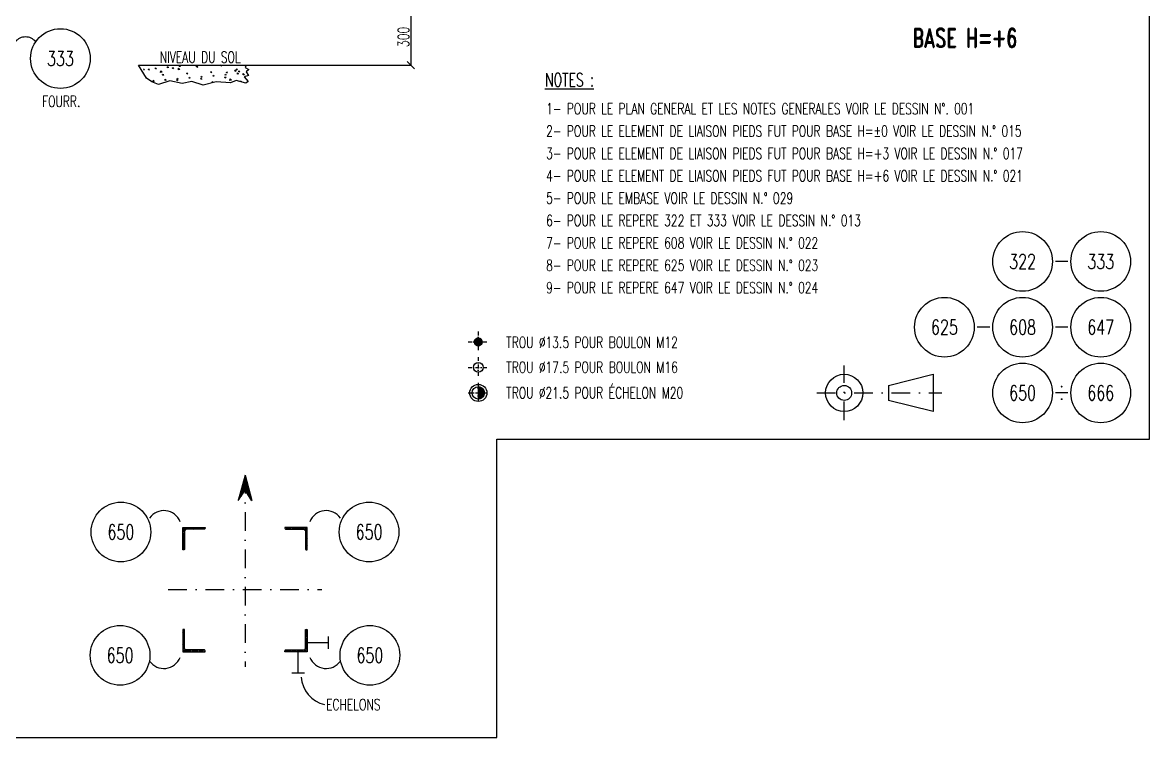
# Model space of a CAD drawing. Extents: x 87063 to 103283, y -59241 to -47761.
# Drawn here: x 97238 to 103283, y -59241 to -55408 of the extents above; entities that cross this region are included whole.
import ezdxf
from ezdxf.enums import TextEntityAlignment as Align

# ---------------------------------------------------------------- set-up
doc = ezdxf.new("R2010")
doc.units = 0
doc.header["$LTSCALE"] = 200
doc.header["$MEASUREMENT"] = 0
doc.linetypes.add('DASHDOT', pattern=[1, 0.5, -0.25, 0, -0.25])
doc.layers.get('0').update_dxf_attribs({"linetype": 'CONTINUOUS'})
for name, color, linetype in [('035B', 7, 'CONTINUOUS'), ('BOLLINI_1', 7, 'CONTINUOUS'), ('LM', 7, 'CONTINUOUS'), ('LS', 7, 'CONTINUOUS'), ('MZ', 6, 'DASHDOT'), ('NOTATION', 2, 'CONTINUOUS')]:
    doc.layers.add(name, color=color, linetype=linetype)
doc.styles.add('MONO', font='romans.shx', dxfattribs={"width": 0.7})
doc.styles.add('RD', font='ROMAND8.SHX', dxfattribs={"width": 0.7})
doc.styles.add('RQL', font='ROMANS8.SHX', dxfattribs={"width": 0.7})
doc.styles.add('RS', font='ROMANS8.shx', dxfattribs={"width": 0.7})
doc.dimstyles.new('TRATTO_20', dxfattribs={"dimscale": 0, "dimtxt": 60, "dimasz": 40, "dimexe": 0, "dimexo": 0, "dimgap": 10, "dimtad": 1, "dimrnd": 0.5, "dimdsep": 46, "dimtxsty": 'RS', "dimblk1": 'OBLIQUE', "dimblk2": 'OBLIQUE', "dimsah": 1, "dimcen": 0.09, "dimclrd": 2, "dimclre": 2, "dimclrt": 7, "dimadec": 0, "dimazin": 0, "dimtfac": 1, "dimtix": 1, "dimtmove": 2, "dimatfit": 3, "dimfxl": 1, "dimtolj": 1, "dimtzin": 0, "dimarcsym": 0})

# ---------------------------------------------------------------- blocks, each defined once
blk = doc.blocks.new('_OBLIQUE')
at = {"color": 0, "linetype": 'ByBlock'}
blk.add_line((-0.5, -0.5), (0.5, 0.5), dxfattribs=at)
blk = doc.blocks.new('*D62')
at = {"layer": 'LS', "color": 2, "lineweight": -2, "transparency": 16777216}
for p, q in [((96225.8, -55334.3), (99321, -55334.3)), ((99321, -55334.3), (99321, -55636)), ((98436.5, -55636), (99321, -55636))]:
    blk.add_line(p, q, dxfattribs=at)
at = {"layer": 'LS', "color": 2, "lineweight": -2, "transparency": 16777216, "xscale": 40, "yscale": 40, "zscale": 40}
for p, rotation in [((99321, -55334.3), 90), ((99321, -55636), 270)]:
    blk.add_blockref('_OBLIQUE', p, dxfattribs=dict(at, rotation=rotation))
at = {"layer": 'LS', "color": 7, "transparency": 16777216, "insert": (99281, -55485.1), "char_height": 60, "attachment_point": 5, "rotation": 90, "style": 'RS'}
blk.add_mtext('\\A1;300', dxfattribs=at)
blk = doc.blocks.new('xxx')
blk.add_circle((0, 0), 8)
at = {"color": 3, "style": 'RQL', "width": 0.7}
blk.add_attdef('POS', text='', height=4, dxfattribs=at).set_placement((0, 0), align=Align.MIDDLE)
at = {"color": 3, "style": 'RQL', "width": 0.7, "flags": 1}
blk.add_attdef('POS1', (-0.39, -5.42), '', height=2, dxfattribs=at)
at = {"style": 'RQL', "width": 0.7, "flags": 1}
blk.add_attdef('TIPO', (-0.39, -8.66), '', height=2, dxfattribs=at)
blk = doc.blocks.new('*X11')
at = {"color": 0}
for p, q in [((117084.5, -38783), (117089.4, -38778.2)), ((117084.5, -38790.1), (117091.5, -38783.1)), ((117084.5, -38797.2), (117091.5, -38790.2)), ((117084.5, -38804.3), (117091.5, -38797.3)), ((117084.5, -38811.3), (117091.5, -38804.3)), ((117084.5, -38818.4), (117091.5, -38811.4)), ((117084.5, -38825.5), (117091.5, -38818.5)), ((117084.5, -38832.5), (117091.5, -38825.5)), ((117084.5, -38839.6), (117091.5, -38832.6)), ((117084.5, -38846.7), (117091.5, -38839.7)), ((117084.5, -38853.8), (117091.5, -38846.8)), ((117084.5, -38860.8), (117091.5, -38853.8)), ((117084.5, -38867.9), (117093.6, -38858.8)), ((117091.6, -38867.9), (117098.6, -38860.9)), ((117098.7, -38867.9), (117105.7, -38860.9)), ((117105.7, -38867.9), (117112.7, -38860.9)), ((117112.8, -38867.9), (117119.8, -38860.9)), ((117119.9, -38867.9), (117126.9, -38860.9)), ((117126.9, -38867.9), (117133.9, -38860.9)), ((117134, -38867.9), (117141, -38860.9)), ((117141.1, -38867.9), (117148.1, -38860.9)), ((117148.2, -38867.9), (117155.2, -38860.9)), ((117155.2, -38867.9), (117162.2, -38860.9)), ((117162.3, -38867.9), (117169.3, -38860.9)), ((117169.4, -38867.9), (117174.2, -38863))]:
    blk.add_line(p, q, dxfattribs=at)
blk = doc.blocks.new('12')
at = {"color": 0}
for p, q in [((-1, 0.06), (-0.06, 1)), ((-1, 0.01), (-0.01, 1)), ((-1, -0.03), (0.03, 1)), ((-1, -0.07), (0.07, 1)), ((0.09, -1), (-1, 0.09)), ((0.05, -1), (-1, 0.05)), ((0, -1), (-1, 0)), ((-0.99, 0.16), (-0.16, 0.99)), ((-0.99, 0.11), (-0.11, 0.99)), ((-0.99, -0.11), (0.11, 0.99)), ((-0.99, -0.15), (0.15, 0.99)), ((0.17, -0.99), (-0.99, 0.17)), ((0.13, -0.99), (-0.99, 0.13)), ((-0.98, 0.22), (-0.22, 0.98)), ((-0.98, -0.19), (0.19, 0.98)), ((0.21, -0.98), (-0.98, 0.21)), ((-0.97, -0.23), (0.23, 0.97)), ((0.24, -0.97), (-0.97, 0.24)), ((-0.96, 0.28), (-0.28, 0.96)), ((-0.96, -0.27), (0.27, 0.96)), ((0.28, -0.96), (-0.96, 0.28)), ((-0.95, -0.3), (0.3, 0.95)), ((0.31, -0.95), (-0.95, 0.31)), ((-0.94, 0.34), (-0.34, 0.94)), ((-0.94, -0.33), (0.33, 0.94)), ((0.35, -0.94), (-0.94, 0.35)), ((-0.93, -0.37), (0.37, 0.93)), ((0.38, -0.93), (-0.93, 0.38)), ((-0.92, -0.4), (0.4, 0.92)), ((-0.91, 0.42), (-0.42, 0.91)), ((0.41, -0.91), (-0.91, 0.41)), ((-0.9, -0.43), (0.43, 0.9)), ((0.44, -0.9), (-0.9, 0.44)), ((-0.89, -0.46), (0.46, 0.89)), ((0.47, -0.88), (-0.88, 0.47)), ((-0.87, -0.49), (0.49, 0.87)), ((0.5, -0.87), (-0.87, 0.5)), ((-0.86, 0.52), (-0.52, 0.86)), ((-0.86, -0.52), (0.52, 0.86)), ((0.53, -0.85), (-0.85, 0.53)), ((-0.84, -0.54), (0.54, 0.84)), ((0.55, -0.83), (-0.83, 0.55)), ((-0.82, -0.57), (0.57, 0.82)), ((0.58, -0.81), (-0.81, 0.58)), ((-0.8, -0.6), (0.6, 0.8)), ((0.61, -0.79), (-0.79, 0.61)), ((-0.78, -0.62), (0.62, 0.78)), ((0.63, -0.78), (-0.78, 0.63)), ((-0.76, -0.65), (0.65, 0.76)), ((0.66, -0.75), (-0.75, 0.66)), ((-0.74, -0.67), (0.67, 0.74)), ((0.68, -0.73), (-0.73, 0.68)), ((-0.72, -0.69), (0.69, 0.72)), ((0.7, -0.71), (-0.71, 0.7)), ((-0.7, -0.72), (0.72, 0.7)), ((0.73, -0.69), (-0.69, 0.73)), ((0.75, -0.67), (-0.67, 0.75)), ((-0.67, -0.74), (0.74, 0.67)), ((-0.65, -0.76), (0.76, 0.65)), ((0.77, -0.64), (-0.64, 0.77)), ((-0.63, -0.78), (0.78, 0.63)), ((0.79, -0.62), (-0.62, 0.79)), ((-0.6, -0.8), (0.8, 0.6)), ((0.81, -0.59), (-0.59, 0.81)), ((-0.57, -0.82), (0.82, 0.57)), ((0.83, -0.56), (-0.56, 0.83)), ((-0.55, -0.84), (0.84, 0.55)), ((0.84, -0.54), (-0.54, 0.84)), ((-0.52, -0.85), (0.85, 0.52)), ((0.86, -0.51), (-0.51, 0.86)), ((-0.49, -0.87), (0.87, 0.49)), ((0.88, -0.48), (-0.48, 0.88)), ((-0.46, -0.89), (0.89, 0.46)), ((0.89, -0.45), (-0.45, 0.89)), ((-0.43, -0.9), (0.9, 0.43)), ((0.91, -0.42), (-0.42, 0.91)), ((-0.4, -0.92), (0.92, 0.4)), ((0.92, -0.39), (-0.39, 0.92)), ((-0.37, -0.93), (0.93, 0.37)), ((0.93, -0.36), (-0.36, 0.93)), ((-0.34, -0.94), (0.94, 0.34)), ((0.95, -0.33), (-0.33, 0.95)), ((-0.3, -0.95), (0.95, 0.3)), ((0.96, -0.29), (-0.29, 0.96)), ((-0.27, -0.96), (0.96, 0.27)), ((0.97, -0.26), (-0.26, 0.97)), ((-0.23, -0.97), (0.97, 0.23)), ((0.98, -0.22), (-0.22, 0.98)), ((-0.2, -0.98), (0.98, 0.2)), ((0.98, -0.18), (-0.18, 0.98)), ((-0.16, -0.99), (0.99, 0.16)), ((0.99, -0.14), (-0.14, 0.99)), ((-0.12, -0.99), (0.99, 0.12)), ((0.99, -0.1), (-0.1, 0.99)), ((-0.08, -1), (1, 0.08)), ((1, -0.06), (-0.06, 1)), ((-0.04, -1), (1, 0.04)), ((1, -0.02), (-0.02, 1)), ((1, 0.02), (0.02, 1)), ((1, 0.07), (0.07, 1)), ((0.99, 0.12), (0.12, 0.99)), ((0.98, 0.17), (0.17, 0.98)), ((0.97, 0.23), (0.23, 0.97)), ((0.96, 0.29), (0.29, 0.96)), ((0.93, 0.36), (0.36, 0.93)), ((0.9, 0.44), (0.44, 0.9)), ((0.84, 0.55), (0.55, 0.84)), ((-0.04, -1), (-1, -0.04)), ((-0.09, -1), (-1, -0.09)), ((-0.14, -0.99), (-0.99, -0.14)), ((-0.2, -0.98), (-0.98, -0.2)), ((-0.25, -0.97), (-0.97, -0.25)), ((-0.32, -0.95), (-0.95, -0.32)), ((-0.39, -0.92), (-0.92, -0.39)), ((-0.48, -0.88), (-0.88, -0.48)), ((-0.6, -0.8), (-0.8, -0.6)), ((0.01, -1), (1, -0.01)), ((0.05, -1), (1, -0.05)), ((0.1, -0.99), (0.99, -0.1)), ((0.15, -0.99), (0.99, -0.15)), ((0.21, -0.98), (0.98, -0.21)), ((0.27, -0.96), (0.96, -0.27)), ((0.33, -0.94), (0.94, -0.33)), ((0.41, -0.91), (0.91, -0.41)), ((0.5, -0.87), (0.87, -0.5)), ((0.66, -0.75), (0.75, -0.66))]:
    blk.add_line(p, q, dxfattribs=at)
blk.add_circle((0, 0), 1)
blk = doc.blocks.new('16')
blk.add_circle((0, 0), 1)
blk = doc.blocks.new('20')
at = {"color": 0}
for p, q in [((0, 0.98), (0.02, 1)), ((0, 0.94), (0.06, 1)), ((1, -0.01), (0, 0.99)), ((0, 0.89), (0.1, 0.99)), ((0, 0.85), (0.14, 0.99)), ((0, 0.8), (0.18, 0.98)), ((0, 0.76), (0.22, 0.98)), ((0, 0.71), (0.25, 0.97)), ((0, 0.67), (0.29, 0.96)), ((1, -0.05), (0, 0.95)), ((0, 0.62), (0.32, 0.95)), ((0, 0.58), (0.36, 0.93)), ((0, 0.53), (0.39, 0.92)), ((0, 0.49), (0.42, 0.91)), ((1, -0.09), (0, 0.9)), ((0, 0.44), (0.45, 0.89)), ((0, 0.4), (0.48, 0.88)), ((0.99, -0.13), (0, 0.86)), ((0, 0.35), (0.51, 0.86)), ((0, 0.31), (0.54, 0.84)), ((0, 0.26), (0.56, 0.83)), ((0.99, -0.17), (0, 0.81)), ((0, 0.22), (0.59, 0.81)), ((0, 0.17), (0.61, 0.79)), ((0.98, -0.21), (0, 0.77)), ((0, 0.13), (0.64, 0.77)), ((0, 0.08), (0.66, 0.75)), ((0, 0.04), (0.69, 0.73)), ((0.97, -0.25), (0, 0.72)), ((0, -0.01), (0.71, 0.7)), ((0.96, -0.28), (0, 0.68)), ((0, -0.05), (0.73, 0.68)), ((0, -0.1), (0.75, 0.66)), ((0.95, -0.32), (0, 0.63)), ((0, -0.14), (0.77, 0.63)), ((0, -0.19), (0.79, 0.61)), ((0.94, -0.35), (0, 0.59)), ((0, -0.23), (0.81, 0.58)), ((0, -0.28), (0.83, 0.56)), ((0.92, -0.38), (0, 0.54)), ((0, -0.32), (0.85, 0.53)), ((0.91, -0.41), (0, 0.5)), ((0, -0.36), (0.87, 0.5)), ((0, -0.41), (0.88, 0.47)), ((0.9, -0.44), (0, 0.45)), ((0, -0.45), (0.9, 0.44)), ((0.88, -0.47), (0, 0.41)), ((0, -0.5), (0.91, 0.41)), ((0, -0.54), (0.92, 0.38)), ((0.87, -0.5), (0, 0.36)), ((0, -0.59), (0.94, 0.35)), ((0.85, -0.53), (0, 0.32)), ((0, -0.63), (0.95, 0.31)), ((0, -0.68), (0.96, 0.28)), ((0.83, -0.56), (0, 0.27)), ((0, -0.72), (0.97, 0.25)), ((0.81, -0.58), (0, 0.23)), ((0, -0.77), (0.98, 0.21)), ((0.79, -0.61), (0, 0.18)), ((0, -0.81), (0.99, 0.17)), ((0.77, -0.63), (0, 0.14)), ((0, -0.86), (0.99, 0.13)), ((0.75, -0.66), (0, 0.09)), ((0, -0.9), (1, 0.09)), ((0.73, -0.68), (0, 0.05)), ((0, -0.95), (1, 0.05)), ((0.71, -0.7), (0, 0.01)), ((0, -0.99), (1, 0.01)), ((1, 0.04), (0.04, 1)), ((1, 0.09), (0.09, 1)), ((0.99, 0.14), (0.14, 0.99)), ((0.98, 0.19), (0.19, 0.98)), ((0.97, 0.25), (0.25, 0.97)), ((0.95, 0.31), (0.31, 0.95)), ((0.92, 0.38), (0.38, 0.92)), ((0.88, 0.47), (0.47, 0.88)), ((0.81, 0.59), (0.59, 0.81)), ((0.69, -0.73), (0, -0.04)), ((0.66, -0.75), (0, -0.08)), ((0.64, -0.77), (0, -0.13)), ((0.61, -0.79), (0, -0.17)), ((0.59, -0.81), (0, -0.22)), ((0.56, -0.83), (0, -0.26)), ((0.54, -0.84), (0, -0.31)), ((0.51, -0.86), (0, -0.35)), ((0.48, -0.88), (0, -0.4)), ((0.45, -0.89), (0, -0.44)), ((0.42, -0.91), (0, -0.49)), ((0.39, -0.92), (0, -0.53)), ((0.36, -0.93), (0, -0.58)), ((0.32, -0.95), (0, -0.62)), ((0.29, -0.96), (0, -0.67)), ((0.25, -0.97), (0, -0.71)), ((0.22, -0.98), (0, -0.76)), ((0.18, -0.98), (0, -0.8)), ((0.14, -0.99), (0, -0.85)), ((0.1, -0.99), (0, -0.89)), ((0.04, -1), (1, -0.04)), ((0.09, -1), (1, -0.09)), ((0.14, -0.99), (0.99, -0.14)), ((0.19, -0.98), (0.98, -0.19)), ((0.25, -0.97), (0.97, -0.25)), ((0.31, -0.95), (0.95, -0.31)), ((0.38, -0.92), (0.92, -0.38)), ((0.47, -0.88), (0.88, -0.47)), ((0.59, -0.81), (0.81, -0.59))]:
    blk.add_line(p, q, dxfattribs=at)
blk.add_line((0, 1), (0, -1))
blk.add_circle((0, 0), 1)

msp = doc.modelspace()

# ---------------------------------------------------------------- linework, layer by layer
at = {"color": 0}
for p, q in [((101882.461, -57353.748), (102122.897, -57293.748)), ((102122.897, -57293.748), (102122.897, -57493.748)), ((101882.461, -57353.748), (101882.461, -57433.748)), ((102122.897, -57493.748), (101882.461, -57433.748))]:
    msp.add_line(p, q, dxfattribs=at)
for radius in [100, 40]:
    msp.add_circle((101645.189, -57393.748), radius, dxfattribs=at)
at = {"layer": 'LM'}
for p, q in [((98764.677, -58731.325), (98879.27, -58731.325)), ((98714.337, -58781.665), (98714.337, -58896.258))]:
    msp.add_line(p, q, dxfattribs=at)
at = {"layer": 'LS', "color": 3}
for p, q in [((97859.956, -55635.986), (98437.084, -55635.986)), ((97902.486, -55705.953), (97859.956, -55635.986)), ((97891.686, -55660.814), (97886.306, -55661.285)), ((97891.686, -55660.814), (97887.347, -55655.643)), ((97915.415, -55662.746), (97913.59, -55657.308)), ((97919.894, -55659.669), (97913.592, -55657.25)), ((97919.893, -55659.669), (97915.417, -55662.689)), ((97950.858, -55655.694), (97951.898, -55650.053)), ((97956.239, -55655.166), (97950.86, -55655.637)), ((97956.239, -55655.166), (97951.9, -55649.995)), ((97978.446, -55675.537), (97979.441, -55666.99)), ((97986.452, -55674.248), (97979.442, -55666.942)), ((98015.411, -55650.047), (98016.452, -55644.405)), ((98020.793, -55649.518), (98015.413, -55649.989)), ((98020.793, -55649.519), (98016.454, -55644.348)), ((98044.756, -55655.538), (98042.932, -55650.1)), ((98049.235, -55652.461), (98042.933, -55650.042)), ((98049.235, -55652.461), (98044.758, -55655.481)), ((98074.498, -55660.64), (98075.492, -55652.093)), ((98082.504, -55659.351), (98074.499, -55660.592)), ((98082.504, -55659.351), (98075.494, -55652.045)), ((98079.965, -55644.399), (98081.005, -55638.758)), ((98085.346, -55643.871), (98079.967, -55644.341)), ((98085.346, -55643.871), (98081.007, -55638.7)), ((98144.518, -55638.751), (98145.028, -55635.986)), ((98149.9, -55638.223), (98144.52, -55638.694)), ((98149.9, -55638.223), (98148.022, -55635.986)), ((98170.55, -55645.743), (98171.544, -55637.196)), ((98178.555, -55644.454), (98170.551, -55645.696)), ((98178.555, -55644.454), (98171.545, -55637.148)), ((98174.098, -55648.33), (98172.273, -55642.892)), ((98178.577, -55645.253), (98172.275, -55642.834)), ((98178.577, -55645.253), (98174.1, -55648.273)), ((98303.44, -55641.122), (98301.716, -55635.986)), ((98307.918, -55638.045), (98302.554, -55635.986)), ((98307.918, -55638.045), (98303.442, -55641.065)), ((98379.06, -55670.15), (98377.235, -55664.711)), ((98383.538, -55667.073), (98377.237, -55664.654)), ((98383.538, -55667.073), (98379.062, -55670.093)), ((98386.442, -55662.942), (98384.617, -55657.503)), ((98390.921, -55659.865), (98384.619, -55657.446)), ((98390.921, -55659.865), (98386.444, -55662.885)), ((98397.391, -55672.562), (98398.432, -55666.921)), ((98402.773, -55672.034), (98398.434, -55666.863)), ((98437.084, -55635.986), (98432.654, -55649.271)), ((98432.654, -55649.271), (98451.261, -55659.899)), ((98451.261, -55659.899), (98437.97, -55671.412)), ((97930.839, -55725.437), (97902.486, -55705.953)), ((97967.167, -55740.494), (97930.839, -55725.437)), ((97937.313, -55728.01), (97935.488, -55722.571)), ((97941.792, -55724.933), (97935.49, -55722.514)), ((97941.792, -55724.933), (97937.315, -55727.952)), ((97938.37, -55723.392), (97939.411, -55717.75)), ((97943.752, -55722.863), (97938.372, -55723.334)), ((97943.752, -55722.864), (97939.413, -55717.693)), ((98027.418, -55721.009), (97967.167, -55740.494)), ((97986.452, -55674.248), (97978.448, -55675.489)), ((97991.035, -55691.774), (97989.21, -55686.335)), ((97995.514, -55688.697), (97989.212, -55686.278)), ((97995.514, -55688.697), (97991.037, -55691.717)), ((98002.924, -55717.744), (98003.964, -55712.103)), ((98008.305, -55717.216), (98002.926, -55717.686)), ((98008.305, -55717.216), (98003.966, -55712.045)), ((98094.757, -55735.18), (98027.418, -55721.009)), ((98066.655, -55720.802), (98064.83, -55715.363)), ((98071.134, -55717.725), (98064.832, -55715.306)), ((98071.134, -55717.725), (98066.657, -55720.744)), ((98067.477, -55712.096), (98068.518, -55706.455)), ((98072.858, -55711.568), (98067.479, -55712.039)), ((98072.858, -55711.568), (98068.52, -55706.397)), ((98146.148, -55723.666), (98094.757, -55735.18)), ((98120.376, -55684.566), (98118.552, -55679.127)), ((98124.855, -55681.489), (98118.554, -55679.07)), ((98124.855, -55681.489), (98120.378, -55684.509)), ((98132.03, -55706.449), (98133.071, -55700.807)), ((98137.412, -55705.92), (98132.032, -55706.391)), ((98137.412, -55705.92), (98133.073, -55700.75)), ((98207.285, -55744.036), (98146.148, -55723.666)), ((98195.996, -55713.594), (98194.172, -55708.155)), ((98200.475, -55710.517), (98194.174, -55708.098)), ((98200.475, -55710.517), (98195.998, -55713.537)), ((98196.584, -55700.801), (98197.624, -55695.159)), ((98201.965, -55700.273), (98196.586, -55700.743)), ((98201.965, -55700.273), (98197.626, -55695.102)), ((98277.282, -55725.437), (98207.285, -55744.036)), ((98249.718, -55677.358), (98247.893, -55671.919)), ((98254.197, -55674.281), (98247.895, -55671.862)), ((98254.197, -55674.281), (98249.72, -55677.301)), ((98254.905, -55731.383), (98255.664, -55724.867)), ((98260.529, -55729.889), (98255.665, -55724.819)), ((98261.137, -55695.153), (98262.178, -55689.512)), ((98266.519, -55694.625), (98261.139, -55695.096)), ((98266.519, -55694.625), (98262.18, -55689.454)), ((98353.482, -55731.637), (98277.282, -55725.437)), ((98325.338, -55706.386), (98323.513, -55700.947)), ((98329.817, -55703.309), (98323.515, -55700.89)), ((98329.817, -55703.309), (98325.34, -55706.329)), ((98325.691, -55689.505), (98326.731, -55683.864)), ((98331.072, -55688.977), (98325.693, -55689.448)), ((98331.072, -55688.977), (98326.733, -55683.807)), ((98332.838, -55678.21), (98333.879, -55672.568)), ((98338.219, -55677.682), (98332.84, -55678.153)), ((98338.219, -55677.682), (98333.881, -55672.511)), ((98350.721, -55718.517), (98351.715, -55709.97)), ((98358.727, -55717.228), (98350.722, -55718.47)), ((98358.727, -55717.228), (98351.717, -55709.922)), ((98383.474, -55718.789), (98353.482, -55731.637)), ((98435.312, -55732.523), (98383.474, -55718.789)), ((98390.244, -55683.858), (98391.285, -55678.216)), ((98395.626, -55683.33), (98390.246, -55683.8)), ((98395.626, -55683.33), (98391.287, -55678.159)), ((98402.773, -55672.034), (98397.393, -55672.505)), ((98407.299, -55725.101), (98406.515, -55722.767)), ((98412.819, -55725.129), (98406.517, -55722.71)), ((98412.819, -55725.129), (98411.292, -55726.159)), ((98420.865, -55688.724), (98421.859, -55680.176)), ((98428.871, -55687.435), (98420.866, -55688.676)), ((98428.871, -55687.435), (98421.861, -55680.129)), ((98449.489, -55690.897), (98427.338, -55699.753)), ((98427.338, -55699.753), (98448.603, -55724.552)), ((98448.603, -55724.552), (98435.312, -55732.523)), ((98437.97, -55671.412), (98449.489, -55690.897))]:
    msp.add_line(p, q, dxfattribs=at)
at = {"layer": 'LS', "color": 0}
for p, q in [((102845.242, -56688.964), (102777.907, -56688.964)), ((102426.116, -57041.356), (102358.781, -57041.356)), ((102845.242, -57041.356), (102777.907, -57041.356)), ((102845.242, -57393.748), (102777.907, -57393.748)), ((98879.27, -58766.645), (98879.27, -58700.159)), ((98749.657, -58896.258), (98683.171, -58896.258))]:
    msp.add_line(p, q, dxfattribs=at)
at = {"layer": 'LS', "color": 6}
for p, q in [((98431.362, -57834), (98395.475, -57971.294)), ((98431.362, -57844.123), (98399.961, -57964.255)), ((98431.362, -57834), (98467.248, -57971.294)), ((98431.362, -57844.123), (98462.763, -57964.255)), ((98431.362, -57854.246), (98404.447, -57957.216)), ((98431.362, -57864.369), (98408.933, -57950.178)), ((98431.362, -57874.492), (98413.419, -57943.139)), ((98431.362, -57884.615), (98417.904, -57936.1)), ((98431.362, -57894.738), (98422.39, -57929.062)), ((98431.362, -57904.861), (98426.876, -57922.023)), ((98431.362, -57904.861), (98426.876, -57922.023)), ((98431.362, -57854.246), (98458.277, -57957.216)), ((98431.362, -57864.369), (98453.791, -57950.178)), ((98431.362, -57874.492), (98449.305, -57943.139)), ((98431.362, -57884.615), (98444.819, -57936.1)), ((98431.362, -57894.738), (98440.334, -57929.062)), ((98431.362, -57904.861), (98435.848, -57922.023)), ((98431.362, -57904.861), (98435.848, -57922.023)), ((98395.475, -57971.294), (98431.362, -57914.984)), ((98467.248, -57971.294), (98431.362, -57914.984)), ((98468.102, -57972.632), (98431.362, -57914.984))]:
    msp.add_line(p, q, dxfattribs=at)
at = {"layer": 'LS', "color": 8}
msp.add_lwpolyline([(87062.576, -47761.325), (87062.576, -59241.325), (99782.576, -59241.325), (99782.576, -57641.325), (103282.576, -57641.325), (103282.576, -47761.325), (87062.576, -47761.325)], close=True, dxfattribs=at)
at = {"layer": 'LS', "color": 0, "const_width": 4.5}
for points in [[(102808.825, -57360.08, 1), (102814.325, -57360.08, 1)], [(102808.825, -57427.415, 1), (102814.325, -57427.415, 1)]]:
    msp.add_lwpolyline(points, format="xyb", close=True, dxfattribs=at)
at = {"layer": 'LS', "color": 6}
for points in [[(98098.029, -58115.034), (98218.029, -58115.034), (98218.029, -58119.701, -0.41421356), (98213.362, -58124.368), (98116.695, -58124.368, 0.41421356), (98107.362, -58133.701), (98107.362, -58230.368, -0.41421356), (98102.695, -58235.034), (98098.029, -58235.034)], [(98764.695, -58115.034), (98644.695, -58115.034), (98644.695, -58119.701, 0.41421356), (98649.362, -58124.368), (98746.029, -58124.368, -0.41421356), (98755.362, -58133.701), (98755.362, -58230.368, 0.41421356), (98760.029, -58235.034), (98764.695, -58235.034)], [(98098.029, -58781.665), (98218.029, -58781.665), (98218.029, -58776.998, 0.41421356), (98213.362, -58772.332), (98116.695, -58772.332, -0.41421356), (98107.362, -58762.998), (98107.362, -58666.332, 0.41421356), (98102.695, -58661.665), (98098.029, -58661.665)], [(98764.695, -58781.665), (98644.695, -58781.665), (98644.695, -58776.998, -0.41421356), (98649.362, -58772.332), (98746.029, -58772.332, 0.41421356), (98755.362, -58762.998), (98755.362, -58666.332, -0.41421356), (98760.029, -58661.665), (98764.695, -58661.665)]]:
    msp.add_lwpolyline(points, format="xyb", close=True, dxfattribs=at)
at = {"layer": 'LS', "color": 0}
msp.add_circle((99682.576, -57393.748), 45.935, dxfattribs=at)
at = {"layer": 'LS', "color": 6}
for centre, radius, start, end in [((97254.169, -55556.962), 72.073, 40.2723491, 139.7276509), ((97996.112, -58118.912), 93.834, 21.550402, 144.5934757), ((98866.612, -58118.912), 93.834, 35.4065243, 158.449598), ((97996.112, -58777.787), 93.834, 215.4065243, 338.449598), ((98866.612, -58777.787), 93.834, 201.550402, 324.5934757), ((98894.636, -58905.927), 162.704, 183.9799044, 257.1389082)]:
    msp.add_arc(centre, radius, start, end, dxfattribs=at)
at = {"layer": 'MZ', "ltscale": 0.2}
for p, q in [((99682.576, -57065.235), (99682.576, -57174.954)), ((99627.717, -57120.095), (99737.435, -57120.095)), ((99682.576, -57202.062), (99682.576, -57311.78)), ((99682.576, -57202.062), (99682.576, -57311.78)), ((99627.717, -57256.921), (99737.435, -57256.921)), ((99627.717, -57256.921), (99737.435, -57256.921)), ((99682.576, -57338.889), (99682.576, -57448.607)), ((99627.717, -57393.748), (99737.435, -57393.748))]:
    msp.add_line(p, q, dxfattribs=at)
at = {"layer": 'MZ'}
for p, q in [((101645.189, -57540.355), (101645.189, -57247.141)), ((101498.582, -57393.748), (102168.092, -57393.748)), ((98431.362, -57834), (98431.362, -58861.847)), ((98019.564, -58448.35), (98843.16, -58448.35))]:
    msp.add_line(p, q, dxfattribs=at)

# ---------------------------------------------------------------- block references
at = {"layer": 'BOLLINI_1'}
for p, xscale, yscale, zscale, values in [((97441.24, -55600.676), 19.99999999999999, 19.99999999999999, 19.99999999999999, {'POS': '333'}), ((102602.012, -56688.964), 19.9980000000023, 19.9980000000023, 19.9980000000023, {'POS': '322'}), ((103021.137, -56688.964), 19.9980000000023, 19.9980000000023, 19.9980000000023, {'POS': '333'}), ((102182.886, -57041.356), 19.9980000000023, 19.9980000000023, 19.9980000000023, {'POS': '625'}), ((102602.012, -57041.356), 19.9980000000023, 19.9980000000023, 19.9980000000023, {'POS': '608'}), ((103021.137, -57041.356), 19.9980000000023, 19.9980000000023, 19.9980000000023, {'POS': '647'}), ((102602.012, -57393.748), 19.99800000000229, 19.99800000000229, 19.99800000000229, {'POS': '650'}), ((103021.137, -57393.748), 19.99800000000229, 19.99800000000229, 19.99800000000229, {'POS': '666'}), ((97765.791, -58139.62), 19.99950000007354, 19.99950000007354, 19.99950000007354, {'POS': '650'}), ((99096.933, -58139.62), 19.99950000007354, 19.99950000007354, 19.99950000007354, {'POS': '650'}), ((97761.526, -58800.943), 19.99950000007354, 19.99950000007354, 19.99950000007354, {'POS': '650'}), ((99101.198, -58800.943), 19.99950000007354, 19.99950000007354, 19.99950000007354, {'POS': '650'})]:
    msp.add_blockref('xxx', p, dxfattribs=dict(at, xscale=xscale, yscale=yscale, zscale=zscale)).add_auto_attribs(values)
at = {"layer": 'LM'}
for name, p, xscale, yscale, zscale, rotation in [('12', (99682.576, -57120.095), 20.79999999948262, 20.79999999948262, 20.79999999948262, 344.7569620653314), ('16', (99682.576, -57256.921), 26.00000000013645, 26.00000000013645, 26.00000000013645, 280.755082505952)]:
    msp.add_blockref(name, p, dxfattribs=dict(at, xscale=xscale, yscale=yscale, zscale=zscale, rotation=rotation))
at = {"layer": 'LM', "xscale": 32.90000000037248, "yscale": 32.90000000037248, "zscale": 32.90000000037248}
msp.add_blockref('20', (99682.576, -57393.748), dxfattribs=at)
at = {"layer": 'LS', "color": 6, "yscale": 1.333333333333333, "zscale": 1.333333333333333, "rotation": 180}
for p, xscale in [((-58014.64, -109938.864), -1.333333333333333), ((254877.364, -109938.864), 1.333333333333333)]:
    msp.add_blockref('*X11', p, dxfattribs=dict(at, xscale=xscale))
at = {"layer": 'LS', "color": 6, "yscale": 1.333333333333333, "zscale": 1.333333333333333}
for p, xscale in [((-58014.64, -6957.799), 1.333333333333333), ((254877.364, -6957.799), -1.333333333333333)]:
    msp.add_blockref('*X11', p, dxfattribs=dict(at, xscale=xscale))

# ---------------------------------------------------------------- texts
at = {"color": 7, "style": 'RS', "width": 0.7}
msp.add_text('ECHELONS', height=60, dxfattribs=at).set_placement((98866.343, -59095.306))
at = {"layer": '035B', "style": 'MONO', "width": 0.7}
msp.add_text('FOURR.', height=60, dxfattribs=at).set_placement((97342.995, -55860.4))
at = {"layer": 'LM', "style": 'RS', "width": 0.7}
for s, p in [('1- POUR LE PLAN GENERAL ET LES NOTES GENERALES VOIR LE DESSIN N%%D. 001', (100046.384, -55899.66)), ('2- POUR LE ELEMENT DE LIAISON PIEDS FUT POUR BASE H=%%P0 VOIR LE DESSIN N.° 015', (100046.384, -56019.66)), ('3- POUR LE ELEMENT DE LIAISON PIEDS FUT POUR BASE H=+3 VOIR LE DESSIN N.° 017', (100046.384, -56139.66)), ('4- POUR LE ELEMENT DE LIAISON PIEDS FUT POUR BASE H=+6 VOIR LE DESSIN N.° 021', (100046.384, -56259.66)), ('5- POUR LE EMBASE VOIR LE DESSIN N.° 029', (100046.384, -56379.66)), ('6- POUR LE REPERE 322 ET 333 VOIR LE DESSIN N.° 013', (100046.384, -56499.66)), ('7- POUR LE REPERE 608 VOIR LE DESSIN N.° 022', (100046.384, -56619.66)), ('8- POUR LE REPERE 625 VOIR LE DESSIN N.° 023', (100046.384, -56739.66)), ('9- POUR LE REPERE 647 VOIR LE DESSIN N.° 024', (100046.384, -56859.66))]:
    msp.add_text(s, height=60, dxfattribs=at).set_placement(p)
at = {"layer": 'LM', "linetype": 'ByBlock', "style": 'RS', "width": 0.7}
for s, p in [('TROU %%C13.5 POUR BOULON M12', (99832.855, -57152.656)), ('TROU %%C17.5 POUR BOULON M16', (99832.894, -57286.438)), ('TROU %%C21.5 POUR ÉCHELON M20', (99832.868, -57423.264))]:
    msp.add_text(s, height=60, dxfattribs=at).set_placement(p)
at = {"layer": 'LS', "color": 7, "style": 'RS', "width": 0.7}
msp.add_text('NIVEAU DU SOL', height=60, dxfattribs=at).set_placement((97974.326, -55623.617))
at = {"layer": 'LS', "color": 3, "insert": (102292.946, -55490.216), "char_height": 100, "attachment_point": 5, "style": 'RD'}
msp.add_mtext('BASE H=+6', dxfattribs=at)
at = {"layer": 'NOTATION', "color": 7, "style": 'RS', "width": 0.7}
msp.add_text('%%uNOTES :', height=70, dxfattribs=at).set_placement((100040.229, -55749.858))

# ---------------------------------------------------------------- dimensions: what is measured, and where the dimension line sits
at = {"layer": 'LS', "color": 6}
dim = msp.add_linear_dim(base=(99321.043, -55635.986), p1=(96225.799, -55334.286), p2=(98436.484, -55635.986), angle=90, text='300', dimstyle='TRATTO_20', override={"dimscale": 1}, dxfattribs=at)
dim.commit()
dim.dimension.update_dxf_attribs({"geometry": '*D62', "text_midpoint": (99281.043, -55485.136)})

doc.saveas('drawing.dxf')
